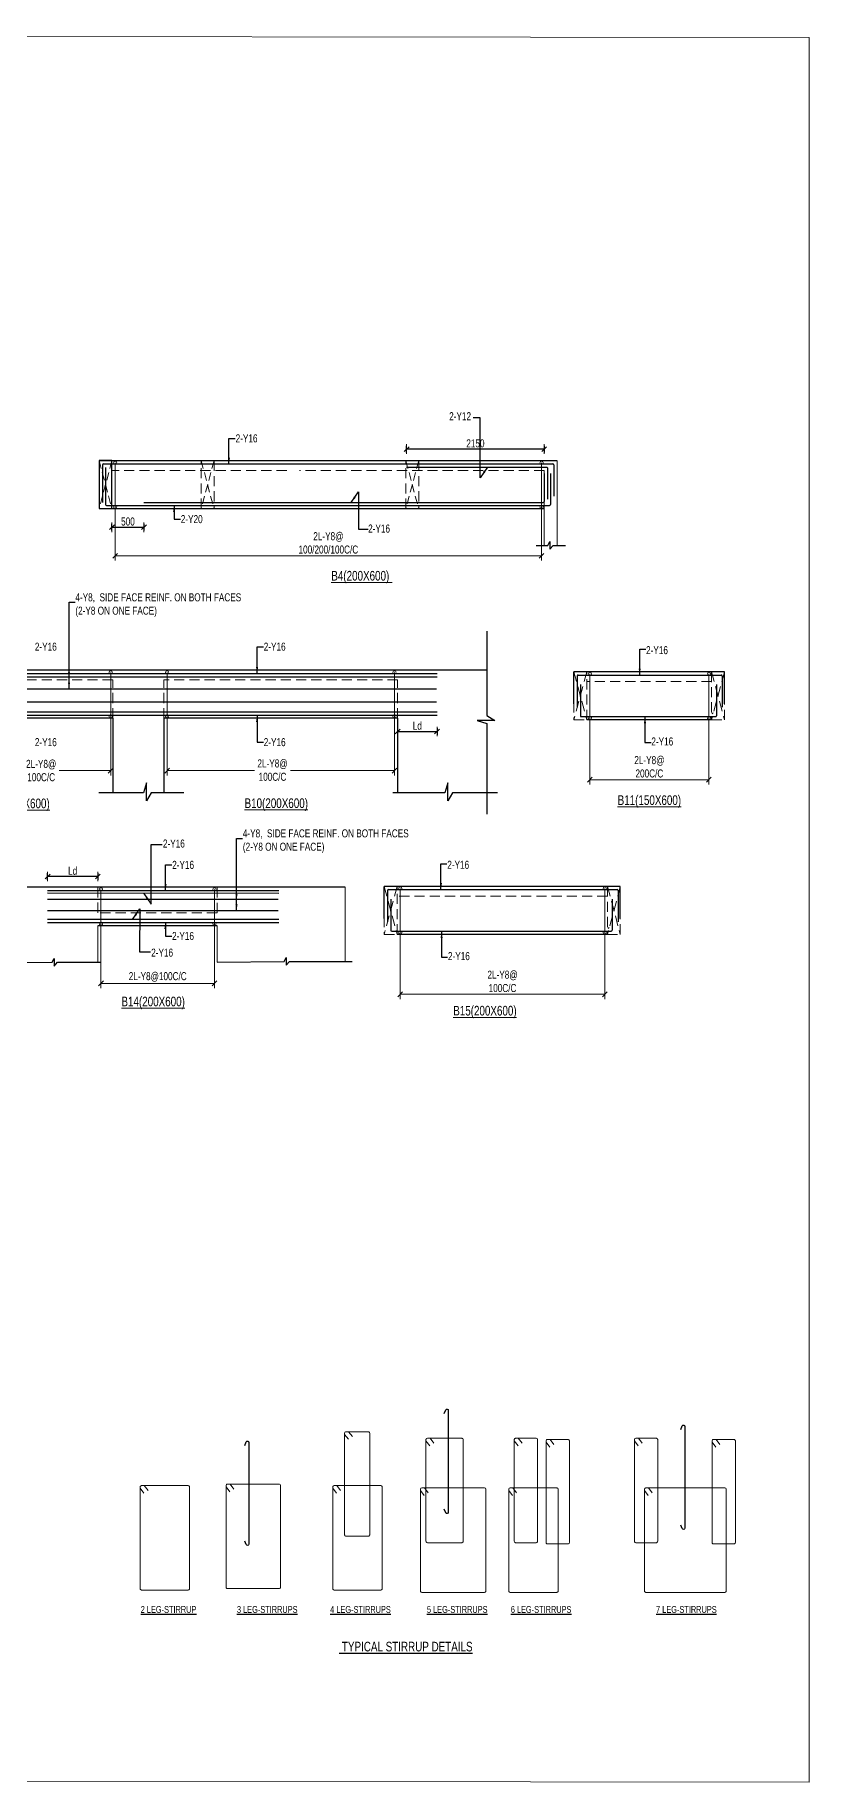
# Model space of a CAD drawing. Header units: millimetres. Extents: x 1370 to 36205, y 871 to 47791.
# Drawn here: x 24106 to 36205, y 871 to 28159 of the extents above; entities that cross this region are included whole.
import ezdxf

# ---------------------------------------------------------------- set-up
doc = ezdxf.new("R2010")
doc.units = ezdxf.units.MM
for name, pattern in [('CONTINOUS', [0]), ('CONTINU', [0]), ('HIDDEN', [9.525, 6.35, -3.175])]:
    doc.linetypes.add(name, pattern=pattern)
for name, color, linetype in [('-S-ARROW', 253, 'Continuous'), ('-S-BMNO', 1, 'Continuous'), ('-S-DIM', 3, 'Continuous'), ('-S-MISC', 8, 'Continuous'), ('-S-STIRRUPS', 1, 'Continuous'), ('-STR-BEAM', 4, 'CONTINU'), ('-STR-REINF', 3, 'Continuous'), ('-STR-TEXT', 6, 'Continuous'), ('Dimension', 6, 'Continuous')]:
    doc.layers.add(name, color=color, linetype=linetype)
for name, color, linetype, lineweight in [('-S-BAR', 1, 'Continuous', 18), ('-S-STIRUP', 11, 'Continuous', 9), ('-STR-COLUMN', 5, 'HIDDEN', 13), ('-STR-RF-DIM', 252, 'CONTINOUS', 20), ('Elevation-1', 41, 'Continuous', 20), ('S-BEAM-IDEN', 2, 'Continuous', 9), ('SEC TEXT', 9, 'Continuous', 18), ('SLAB LINE', 254, 'HIDDEN', 20)]:
    doc.layers.add(name, color=color, linetype=linetype, lineweight=lineweight)
doc.styles.add('BEAM-LS', font='romans.shx', dxfattribs={"width": 0.8})
doc.styles.add('EL', font='swisscl.ttf')
doc.styles.add('SOBHA', font='swisscl.ttf')
doc.styles.add('sobha.sed', font='swisscl.ttf')
doc.dimstyles.new('S-50', dxfattribs={"dimscale": 50, "dimtxt": 2.5, "dimasz": 1.25, "dimexe": 1, "dimexo": 1, "dimgap": 0.5, "dimtad": 1, "dimdec": 0, "dimrnd": 0.0005, "dimzin": 0, "dimdsep": 46, "dimtxsty": 'EL', "dimblk": 'ARCHTICK', "dimcen": 0.09, "dimdle": 1.5, "dimclrd": 251, "dimclre": 251, "dimclrt": 6, "dimadec": 0, "dimazin": 0, "dimtfac": 1, "dimtdec": 0, "dimtofl": 0, "dimtmove": 0, "dimatfit": 3, "dimfxl": 2, "dimtolj": 1, "dimtzin": 0, "dimlwd": -1, "dimlwe": -1, "dimarcsym": 0})
doc.dimstyles.new('S-DIM50', dxfattribs={"dimscale": 50, "dimtxt": 2.5, "dimasz": 1.2, "dimexe": 1.5, "dimexo": 1, "dimgap": 0.5, "dimtad": 1, "dimdec": 0, "dimdsep": 46, "dimtxsty": 'sobha.sed', "dimblk": 'OBLIQUE', "dimcen": 0, "dimdle": 0.75, "dimclrd": 8, "dimclre": 8, "dimclrt": 6, "dimazin": 2, "dimtfac": 1, "dimtdec": 0, "dimtix": 1, "dimtmove": 2, "dimatfit": 3, "dimfxl": 1, "dimtolj": 1, "dimlwd": -1, "dimlwe": 9, "dimarcsym": 0})
doc.dimstyles.new('STIRUP', dxfattribs={"dimscale": 50, "dimtxt": 2.5, "dimasz": 2.2, "dimexe": 0, "dimexo": 0, "dimgap": 0.5, "dimtad": 0, "dimdec": 0, "dimzin": 0, "dimdsep": 46, "dimtxsty": 'BEAM-LS', "dimblk": 'DOTSMALL', "dimcen": 0.09, "dimclrd": 256, "dimclre": 256, "dimclrt": 256, "dimadec": 5, "dimazin": 0, "dimtfac": 1, "dimtdec": 0, "dimtofl": 0, "dimtmove": 0, "dimatfit": 3, "dimldrblk": 'DOTSMALL', "dimfxl": 0, "dimfxlon": 1, "dimtolj": 1, "dimtzin": 0, "dimlwd": -1, "dimlwe": -1, "dimarcsym": 0})

# ---------------------------------------------------------------- blocks, each defined once
blk = doc.blocks.new('_DotSmall')
at = {"color": 0, "linetype": 'ByBlock', "const_width": 0.5}
blk.add_lwpolyline([(-0.0625, 0, 1), (0.0625, 0, 1)], format="xyb", close=True, dxfattribs=at)
blk = doc.blocks.new('*D154')
at = {"layer": '-S-STIRUP', "ltscale": 100, "transparency": 16777216}
blk.add_line((32024, 20788), (32024, 21475), dxfattribs=at)
at = {"layer": '-S-STIRUP', "linetype": 'CONTINU', "ltscale": 100, "transparency": 16777216, "xscale": 100, "yscale": 100, "zscale": 100}
for p, rotation in [((32024, 21475), 90), ((32024, 20788), 270)]:
    blk.add_blockref('_DotSmall', p, dxfattribs=dict(at, rotation=rotation))
blk = doc.blocks.new('*D155')
at = {"layer": '-S-STIRUP', "ltscale": 100, "transparency": 16777216}
blk.add_line((25360, 20788), (25360, 21475), dxfattribs=at)
at = {"layer": '-S-STIRUP', "linetype": 'CONTINU', "ltscale": 100, "transparency": 16777216, "xscale": 100, "yscale": 100, "zscale": 100}
for p, rotation in [((25360, 21475), 90), ((25360, 20788), 270)]:
    blk.add_blockref('_DotSmall', p, dxfattribs=dict(at, rotation=rotation))
blk = doc.blocks.new('_ArchTick')
at = {"color": 0, "linetype": 'ByBlock', "const_width": 0.15}
blk.add_lwpolyline([(-0.5, -0.5), (0.5, 0.5)], dxfattribs=at)
blk = doc.blocks.new('_Oblique')
at = {"color": 0, "linetype": 'ByBlock', "lineweight": -2}
for p, q in [((-0.5, -0.5), (0.5, 0.5)), ((0, 0.71), (0, -0.71))]:
    blk.add_line(p, q, dxfattribs=at)
blk = doc.blocks.new('*D156')
at = {"layer": '-STR-RF-DIM', "color": 8, "linetype": 'Continuous', "lineweight": 9, "transparency": 16777216}
for p, q in [((25360, 20869), (25360, 19949)), ((32024, 20824), (32024, 19949))]:
    blk.add_line(p, q, dxfattribs=at)
at = {"layer": '-STR-RF-DIM', "color": 8, "linetype": 'Continuous', "transparency": 16777216}
blk.add_line((25359, 20024), (32024, 20024), dxfattribs=at)
at = {"layer": '-STR-RF-DIM', "color": 8, "transparency": 16777216, "xscale": 75, "yscale": 75, "zscale": 75, "rotation": 180}
blk.add_blockref('_Oblique', (25360, 20024), dxfattribs=at)
at = {"layer": '-STR-RF-DIM', "color": 8, "transparency": 16777216, "xscale": 75, "yscale": 75, "zscale": 75}
blk.add_blockref('_Oblique', (32024, 20024), dxfattribs=at)
at = {"layer": '-STR-RF-DIM', "color": 6, "transparency": 16777216, "insert": (28692, 20225), "char_height": 125, "attachment_point": 5, "style": 'sobha.sed'}
blk.add_mtext('\\A1;2L-Y8@\\P100/200/100C/C', dxfattribs=at)
blk = doc.blocks.new('*D157')
at = {"layer": '-S-DIM', "color": 8, "linetype": 'Continuous', "transparency": 16777216}
blk.add_line((25309, 20470), (25810, 20470), dxfattribs=at)
at = {"layer": '-S-DIM', "color": 8, "linetype": 'Continuous', "lineweight": 9, "transparency": 16777216}
for p, q in [((25310, 20545), (25310, 20395)), ((25810, 20545), (25810, 20395))]:
    blk.add_line(p, q, dxfattribs=at)
at = {"layer": '-S-DIM', "color": 8, "transparency": 16777216, "xscale": 75, "yscale": 75, "zscale": 75, "rotation": 180}
blk.add_blockref('_Oblique', (25310, 20470), dxfattribs=at)
at = {"layer": '-S-DIM', "color": 8, "transparency": 16777216, "xscale": 75, "yscale": 75, "zscale": 75}
blk.add_blockref('_Oblique', (25810, 20470), dxfattribs=at)
at = {"layer": '-S-DIM', "color": 6, "transparency": 16777216, "insert": (25560, 20559), "char_height": 125, "attachment_point": 5, "style": 'sobha.sed'}
blk.add_mtext('\\A1;500', dxfattribs=at)
blk = doc.blocks.new('*D158')
at = {"layer": '-S-DIM', "color": 8, "linetype": 'Continuous', "lineweight": 9, "transparency": 16777216}
for p, q in [((29915, 21615), (29915, 21765)), ((32065, 21615), (32065, 21765))]:
    blk.add_line(p, q, dxfattribs=at)
at = {"layer": '-S-DIM', "color": 8, "linetype": 'Continuous', "transparency": 16777216}
blk.add_line((32066, 21690), (29915, 21690), dxfattribs=at)
at = {"layer": '-S-DIM', "color": 8, "transparency": 16777216, "xscale": 75, "yscale": 75, "zscale": 75, "rotation": 180}
blk.add_blockref('_Oblique', (29915, 21690), dxfattribs=at)
at = {"layer": '-S-DIM', "color": 8, "transparency": 16777216, "xscale": 75, "yscale": 75, "zscale": 75}
blk.add_blockref('_Oblique', (32065, 21690), dxfattribs=at)
at = {"layer": '-S-DIM', "color": 6, "transparency": 16777216, "insert": (30990, 21779), "char_height": 125, "attachment_point": 5, "style": 'sobha.sed'}
blk.add_mtext('\\A1;2150', dxfattribs=at)
blk = doc.blocks.new('*D168')
at = {"layer": '-S-STIRUP', "ltscale": 100, "transparency": 16777216}
blk.add_line((26172, 17516), (26172, 18203), dxfattribs=at)
at = {"layer": '-S-STIRUP', "linetype": 'CONTINU', "ltscale": 100, "transparency": 16777216, "xscale": 100, "yscale": 100, "zscale": 100}
for p, rotation in [((26172, 18203), 90), ((26172, 17516), 270)]:
    blk.add_blockref('_DotSmall', p, dxfattribs=dict(at, rotation=rotation))
blk = doc.blocks.new('*D169')
at = {"layer": '-S-STIRUP', "ltscale": 100, "transparency": 16777216}
blk.add_line((29725, 17516), (29725, 18203), dxfattribs=at)
at = {"layer": '-S-STIRUP', "linetype": 'CONTINU', "ltscale": 100, "transparency": 16777216, "xscale": 100, "yscale": 100, "zscale": 100}
for p, rotation in [((29725, 18203), 90), ((29725, 17516), 270)]:
    blk.add_blockref('_DotSmall', p, dxfattribs=dict(at, rotation=rotation))
blk = doc.blocks.new('*D170')
at = {"layer": '-S-STIRUP', "ltscale": 100, "transparency": 16777216}
blk.add_line((25290, 17516), (25290, 18203), dxfattribs=at)
at = {"layer": '-S-STIRUP', "linetype": 'CONTINU', "ltscale": 100, "transparency": 16777216, "xscale": 100, "yscale": 100, "zscale": 100}
for p, rotation in [((25290, 18203), 90), ((25290, 17516), 270)]:
    blk.add_blockref('_DotSmall', p, dxfattribs=dict(at, rotation=rotation))
blk = doc.blocks.new('*D173')
at = {"layer": '-STR-RF-DIM', "color": 8, "linetype": 'Continuous', "lineweight": 9, "transparency": 16777216}
for p, q in [((25290, 17860), (25290, 16593)), ((22558, 17588), (22558, 16593))]:
    blk.add_line(p, q, dxfattribs=at)
at = {"layer": '-STR-RF-DIM', "color": 8, "linetype": 'Continuous', "transparency": 16777216}
for p, q in [((22558, 16668), (23923, 16668)), ((25291, 16668), (24486, 16668))]:
    blk.add_line(p, q, dxfattribs=at)
at = {"layer": '-STR-RF-DIM', "color": 8, "transparency": 16777216, "xscale": 75, "yscale": 75, "zscale": 75, "rotation": 180}
blk.add_blockref('_Oblique', (22558, 16668), dxfattribs=at)
at = {"layer": '-STR-RF-DIM', "color": 8, "transparency": 16777216, "xscale": 75, "yscale": 75, "zscale": 75}
blk.add_blockref('_Oblique', (25290, 16668), dxfattribs=at)
at = {"layer": '-STR-RF-DIM', "color": 6, "transparency": 16777216, "insert": (24204, 16669), "char_height": 125, "attachment_point": 5, "style": 'sobha.sed'}
blk.add_mtext('\\A1;2L-Y8@\\P100C/C', dxfattribs=at)
blk = doc.blocks.new('*D174')
at = {"layer": '-STR-RF-DIM', "color": 8, "linetype": 'Continuous', "lineweight": 9, "transparency": 16777216}
for p, q in [((29725, 17783), (29725, 16593)), ((26172, 17588), (26172, 16593))]:
    blk.add_line(p, q, dxfattribs=at)
at = {"layer": '-STR-RF-DIM', "color": 8, "linetype": 'Continuous', "transparency": 16777216}
for p, q in [((26172, 16668), (27538, 16668)), ((29726, 16668), (28101, 16668))]:
    blk.add_line(p, q, dxfattribs=at)
at = {"layer": '-STR-RF-DIM', "color": 8, "transparency": 16777216, "xscale": 75, "yscale": 75, "zscale": 75, "rotation": 180}
blk.add_blockref('_Oblique', (26172, 16668), dxfattribs=at)
at = {"layer": '-STR-RF-DIM', "color": 8, "transparency": 16777216, "xscale": 75, "yscale": 75, "zscale": 75}
blk.add_blockref('_Oblique', (29725, 16668), dxfattribs=at)
at = {"layer": '-STR-RF-DIM', "color": 6, "transparency": 16777216, "insert": (27819, 16676), "char_height": 125, "attachment_point": 5, "style": 'sobha.sed'}
blk.add_mtext('\\A1;2L-Y8@\\P100C/C', dxfattribs=at)
blk = doc.blocks.new('*D176')
at = {"layer": '-S-DIM', "color": 8, "linetype": 'Continuous', "transparency": 16777216}
blk.add_line((29774, 17280), (30391, 17280), dxfattribs=at)
at = {"layer": '-S-DIM', "color": 8, "linetype": 'Continuous', "lineweight": 9, "transparency": 16777216}
for p, q in [((29775, 17355), (29775, 17205)), ((30390, 17355), (30390, 17205))]:
    blk.add_line(p, q, dxfattribs=at)
at = {"layer": '-S-DIM', "color": 8, "transparency": 16777216, "xscale": 75, "yscale": 75, "zscale": 75, "rotation": 180}
blk.add_blockref('_Oblique', (29775, 17280), dxfattribs=at)
at = {"layer": '-S-DIM', "color": 8, "transparency": 16777216, "xscale": 75, "yscale": 75, "zscale": 75}
blk.add_blockref('_Oblique', (30390, 17280), dxfattribs=at)
at = {"layer": '-S-DIM', "color": 6, "transparency": 16777216, "insert": (30082, 17369), "char_height": 125, "attachment_point": 5, "style": 'sobha.sed'}
blk.add_mtext('\\A1;Ld', dxfattribs=at)
blk = doc.blocks.new('*D177')
at = {"layer": '-S-STIRUP', "ltscale": 100, "transparency": 16777216}
blk.add_line((34639, 17492), (34639, 18178), dxfattribs=at)
at = {"layer": '-S-STIRUP', "linetype": 'CONTINU', "ltscale": 100, "transparency": 16777216, "xscale": 100, "yscale": 100, "zscale": 100}
for p, rotation in [((34639, 18178), 90), ((34639, 17492), 270)]:
    blk.add_blockref('_DotSmall', p, dxfattribs=dict(at, rotation=rotation))
blk = doc.blocks.new('*D178')
at = {"layer": '-S-STIRUP', "ltscale": 100, "transparency": 16777216}
blk.add_line((32779, 17492), (32779, 18178), dxfattribs=at)
at = {"layer": '-S-STIRUP', "linetype": 'CONTINU', "ltscale": 100, "transparency": 16777216, "xscale": 100, "yscale": 100, "zscale": 100}
for p, rotation in [((32779, 18178), 90), ((32779, 17492), 270)]:
    blk.add_blockref('_DotSmall', p, dxfattribs=dict(at, rotation=rotation))
blk = doc.blocks.new('*D179')
at = {"layer": '-STR-RF-DIM', "color": 8, "linetype": 'Continuous', "lineweight": 9, "transparency": 16777216}
for p, q in [((32779, 17573), (32779, 16452)), ((34639, 17528), (34639, 16452))]:
    blk.add_line(p, q, dxfattribs=at)
at = {"layer": '-STR-RF-DIM', "color": 8, "linetype": 'Continuous', "transparency": 16777216}
blk.add_line((32778, 16527), (34640, 16527), dxfattribs=at)
at = {"layer": '-STR-RF-DIM', "color": 8, "transparency": 16777216, "xscale": 75, "yscale": 75, "zscale": 75, "rotation": 180}
blk.add_blockref('_Oblique', (32779, 16527), dxfattribs=at)
at = {"layer": '-STR-RF-DIM', "color": 8, "transparency": 16777216, "xscale": 75, "yscale": 75, "zscale": 75}
blk.add_blockref('_Oblique', (34639, 16527), dxfattribs=at)
at = {"layer": '-STR-RF-DIM', "color": 6, "transparency": 16777216, "insert": (33709, 16728), "char_height": 125, "attachment_point": 5, "style": 'sobha.sed'}
blk.add_mtext('\\A1;2L-Y8@\\P200C/C', dxfattribs=at)
blk = doc.blocks.new('*D201')
at = {"layer": '-S-STIRUP', "ltscale": 100, "transparency": 16777216}
blk.add_line((26912, 14277), (26912, 14814), dxfattribs=at)
at = {"layer": '-S-STIRUP', "linetype": 'CONTINU', "ltscale": 100, "transparency": 16777216, "xscale": 100, "yscale": 100, "zscale": 100}
for p, rotation in [((26912, 14814), 90), ((26912, 14277), 270)]:
    blk.add_blockref('_DotSmall', p, dxfattribs=dict(at, rotation=rotation))
blk = doc.blocks.new('*D202')
at = {"layer": '-STR-RF-DIM', "color": 8, "linetype": 'Continuous', "lineweight": 9, "transparency": 16777216}
for p, q in [((25138, 14358), (25138, 13271)), ((26912, 14313), (26912, 13271))]:
    blk.add_line(p, q, dxfattribs=at)
at = {"layer": '-STR-RF-DIM', "color": 8, "linetype": 'Continuous', "transparency": 16777216}
blk.add_line((25138, 13346), (26912, 13346), dxfattribs=at)
at = {"layer": '-STR-RF-DIM', "color": 8, "transparency": 16777216, "xscale": 75, "yscale": 75, "zscale": 75, "rotation": 180}
blk.add_blockref('_Oblique', (25138, 13346), dxfattribs=at)
at = {"layer": '-STR-RF-DIM', "color": 8, "transparency": 16777216, "xscale": 75, "yscale": 75, "zscale": 75}
blk.add_blockref('_Oblique', (26912, 13346), dxfattribs=at)
at = {"layer": '-STR-RF-DIM', "color": 6, "transparency": 16777216, "insert": (26025, 13446), "char_height": 125, "attachment_point": 5, "style": 'sobha.sed'}
blk.add_mtext('\\A1;2L-Y8@100C/C', dxfattribs=at)
blk = doc.blocks.new('*D203')
at = {"layer": '-S-DIM', "color": 8, "linetype": 'Continuous', "transparency": 16777216}
blk.add_line((25089, 15015), (24303, 15015), dxfattribs=at)
at = {"layer": '-S-DIM', "color": 8, "linetype": 'Continuous', "lineweight": 9, "transparency": 16777216}
for p, q in [((24304, 14940), (24304, 15090)), ((25088, 14940), (25088, 15090))]:
    blk.add_line(p, q, dxfattribs=at)
at = {"layer": '-S-DIM', "color": 8, "transparency": 16777216, "xscale": 75, "yscale": 75, "zscale": 75, "rotation": 180}
blk.add_blockref('_Oblique', (24304, 15015), dxfattribs=at)
at = {"layer": '-S-DIM', "color": 8, "transparency": 16777216, "xscale": 75, "yscale": 75, "zscale": 75}
blk.add_blockref('_Oblique', (25088, 15015), dxfattribs=at)
at = {"layer": '-S-DIM', "color": 6, "transparency": 16777216, "insert": (24696, 15103), "char_height": 125, "width": 381.83, "attachment_point": 5, "style": 'sobha.sed'}
blk.add_mtext('\\A1;Ld', dxfattribs=at)
blk = doc.blocks.new('*D215')
at = {"layer": '-S-STIRUP', "ltscale": 100, "transparency": 16777216}
blk.add_line((33012, 14140), (33012, 14826), dxfattribs=at)
at = {"layer": '-S-STIRUP', "linetype": 'CONTINU', "ltscale": 100, "transparency": 16777216, "xscale": 100, "yscale": 100, "zscale": 100}
for p, rotation in [((33012, 14826), 90), ((33012, 14140), 270)]:
    blk.add_blockref('_DotSmall', p, dxfattribs=dict(at, rotation=rotation))
blk = doc.blocks.new('*D216')
at = {"layer": '-S-STIRUP', "ltscale": 100, "transparency": 16777216}
blk.add_line((29815, 14140), (29815, 14826), dxfattribs=at)
at = {"layer": '-S-STIRUP', "linetype": 'CONTINU', "ltscale": 100, "transparency": 16777216, "xscale": 100, "yscale": 100, "zscale": 100}
for p, rotation in [((29815, 14826), 90), ((29815, 14140), 270)]:
    blk.add_blockref('_DotSmall', p, dxfattribs=dict(at, rotation=rotation))
blk = doc.blocks.new('*D217')
at = {"layer": '-STR-RF-DIM', "color": 8, "linetype": 'Continuous', "lineweight": 9, "transparency": 16777216}
for p, q in [((29815, 14221), (29815, 13100)), ((33012, 14175), (33012, 13100))]:
    blk.add_line(p, q, dxfattribs=at)
at = {"layer": '-STR-RF-DIM', "color": 8, "linetype": 'Continuous', "transparency": 16777216}
blk.add_line((29815, 13175), (33013, 13175), dxfattribs=at)
at = {"layer": '-STR-RF-DIM', "color": 8, "transparency": 16777216, "xscale": 75, "yscale": 75, "zscale": 75, "rotation": 180}
blk.add_blockref('_Oblique', (29815, 13175), dxfattribs=at)
at = {"layer": '-STR-RF-DIM', "color": 8, "transparency": 16777216, "xscale": 75, "yscale": 75, "zscale": 75}
blk.add_blockref('_Oblique', (33012, 13175), dxfattribs=at)
at = {"layer": '-STR-RF-DIM', "color": 6, "transparency": 16777216, "insert": (31414, 13376), "char_height": 125, "attachment_point": 5, "style": 'sobha.sed'}
blk.add_mtext('\\A1;2L-Y8@\\P100C/C', dxfattribs=at)
blk = doc.blocks.new('TTRRER')
at = {"layer": '-S-BAR', "color": 3}
for p, q in [((25412620, 12296636, 0), (25412703, 12296530)), ((25412708, 12296695, 0), (25412791, 12296589)), ((25414398, 12296492, 0), (25414481, 12296387)), ((25414486, 12296552, 0), (25414569, 12296446)), ((25416326, 12296492, 0), (25416409, 12296387, 0)), ((25416414, 12296552, 0), (25416497, 12296446, 0)), ((25417021, 12296464, 0), (25417104, 12296359, 0)), ((25417109, 12296524, 0), (25417192, 12296418, 0)), ((25418950, 12296492, 0), (25419033, 12296387, 0)), ((25419039, 12296552, 0), (25419121, 12296446, 0)), ((25420646, 12296464, 0), (25420729, 12296359, 0)), ((25420735, 12296524, 0), (25420818, 12296418, 0)), ((25408155, 12295459, 0), (25408238, 12295353)), ((25408243, 12295518, 0), (25408326, 12295412)), ((25410032, 12295490, 0), (25410115, 12295384)), ((25410120, 12295549, 0), (25410203, 12295443)), ((25412363, 12295459, 0), (25412446, 12295353)), ((25412451, 12295518, 0), (25412534, 12295412)), ((25414276, 12295408, 0), (25414359, 12295303)), ((25414365, 12295468, 0), (25414448, 12295362)), ((25416205, 12295408, 0), (25416288, 12295303, 0)), ((25416293, 12295468, 0), (25416376, 12295362, 0)), ((25419171, 12295408, 0), (25419254, 12295303, 0)), ((25419259, 12295468, 0), (25419342, 12295362, 0))]:
    blk.add_line(p, q, dxfattribs=at)
at = {"layer": '-S-BAR', "color": 3, "elevation": 0}
for points in [[(25413169, 12295391), (25413169, 12296665, 0.414214), (25413139, 12296695), (25412650, 12296695, 0.414214), (25412620, 12296665), (25412620, 12294445, 0.414214), (25412650, 12294415), (25413139, 12294415, 0.414214), (25413169, 12294445), (25413169, 12295391)], [(25415209, 12295248), (25415209, 12296522, 0.414214), (25415179, 12296552), (25414428, 12296552, 0.414214), (25414398, 12296522), (25414398, 12294302, 0.414214), (25414428, 12294272), (25415179, 12294272, 0.414214), (25415209, 12294302), (25415209, 12295248)], [(25416836, 12295248), (25416836, 12296522, 0.414214), (25416806, 12296552), (25416356, 12296552, 0.414214), (25416326, 12296522), (25416326, 12294302, 0.414214), (25416356, 12294272), (25416806, 12294272, 0.414214), (25416836, 12294302), (25416836, 12295248)], [(25417531, 12295220), (25417531, 12296494, 0.414214), (25417501, 12296524), (25417051, 12296524, 0.414214), (25417021, 12296494), (25417021, 12294274, 0.414214), (25417051, 12294244), (25417501, 12294244, 0.414214), (25417531, 12294274), (25417531, 12295220)], [(25419460, 12295248), (25419460, 12296522, 0.414214), (25419430, 12296552), (25418980, 12296552, 0.414214), (25418950, 12296522), (25418950, 12294302, 0.414214), (25418980, 12294272), (25419430, 12294272, 0.414214), (25419460, 12294302), (25419460, 12295248)], [(25421156, 12295220), (25421156, 12296494, 0.414214), (25421126, 12296524), (25420676, 12296524, 0.414214), (25420646, 12296494), (25420646, 12294274, 0.414214), (25420676, 12294244), (25421126, 12294244, 0.414214), (25421156, 12294274), (25421156, 12295220)], [(25409235, 12294214), (25409235, 12295488, 0.414214), (25409205, 12295518), (25408185, 12295518, 0.414214), (25408155, 12295488), (25408155, 12293268, 0.414214), (25408185, 12293238), (25409205, 12293238, 0.414214), (25409235, 12293268), (25409235, 12294214)], [(25411219, 12294245), (25411219, 12295519, 0.414214), (25411189, 12295549), (25410062, 12295549, 0.414214), (25410032, 12295519), (25410032, 12293299, 0.414214), (25410062, 12293269), (25411189, 12293269, 0.414214), (25411219, 12293299), (25411219, 12294245)], [(25413443, 12294214), (25413443, 12295488, 0.414214), (25413413, 12295518), (25412393, 12295518, 0.414214), (25412363, 12295488), (25412363, 12293268, 0.414214), (25412393, 12293238), (25413413, 12293238, 0.414214), (25413443, 12293268), (25413443, 12294214)], [(25415707, 12294164), (25415707, 12295438, 0.414214), (25415677, 12295468), (25414306, 12295468, 0.414214), (25414276, 12295438), (25414276, 12293218, 0.414214), (25414306, 12293188), (25415677, 12293188, 0.414214), (25415707, 12293218), (25415707, 12294164)], [(25417285, 12294164), (25417285, 12295438, 0.414214), (25417255, 12295468), (25416235, 12295468, 0.414214), (25416205, 12295438), (25416205, 12293218, 0.414214), (25416235, 12293188), (25417255, 12293188, 0.414214), (25417285, 12293218), (25417285, 12294164)], [(25420957, 12294164), (25420957, 12295438, 0.414214), (25420927, 12295468), (25419201, 12295468, 0.414214), (25419171, 12295438), (25419171, 12293218, 0.414214), (25419201, 12293188), (25420927, 12293188, 0.414214), (25420957, 12293218), (25420957, 12294164)]]:
    blk.add_lwpolyline(points, format="xyb", dxfattribs=at)
at = {"layer": '-S-STIRRUPS', "color": 3, "elevation": 0}
for points in [[(25414794, 12297092), (25414829, 12297170, -0.809888), (25414886, 12297158), (25414886, 12294938, -0.809888), (25414828, 12294926), (25414794, 12295003)], [(25419962, 12296746), (25419997, 12296824, -0.809888), (25420054, 12296811), (25420054, 12294591, -0.809888), (25419996, 12294579), (25419962, 12294657)], [(25410438, 12296395), (25410473, 12296473, -0.809888), (25410530, 12296461), (25410530, 12294241, -0.809888), (25410472, 12294229), (25410438, 12294306)]]:
    blk.add_lwpolyline(points, format="xyb", dxfattribs=at)
at = {"layer": '-S-BMNO', "char_height": 150, "width": 3419.33, "attachment_point": 1, "style": 'sobha.sed'}
for s, insert in [('{\\L2 LEG-STIRRUP}', (25408167, 12292889)), ('{\\L3 LEG-STIRRUPS}', (25410269, 12292889)), ('{\\L4 LEG-STIRRUPS}', (25412306, 12292889)), ('{\\L5 LEG-STIRRUPS}', (25414419, 12292889)), ('{\\L6 LEG-STIRRUPS}', (25416251, 12292889)), ('{\\L7 LEG-STIRRUPS}', (25419424, 12292889))]:
    blk.add_mtext(s, dxfattribs=dict(at, insert=insert))

msp = doc.modelspace()

# ---------------------------------------------------------------- linework, layer by layer
at = {"layer": '-S-MISC', "linetype": 'ByBlock', "ltscale": 1000, "elevation": 0}
for points in [[(31939.8, 20187.1), (32123.5, 20187.2), (32154.4, 20246.8), (32154.4, 20126.7), (32206.2, 20187.2), (32399, 20187.2)], [(31166.8, 18847.6), (31166.8, 17527.7), (31294.1, 17451.7), (31015.1, 17451.7), (31166.8, 17405.1), (31166.8, 15989.4)], [(26433.8, 16323.6), (25924.6, 16323.6), (25848.5, 16196.3), (25848.5, 16475.3), (25802, 16323.6), (25105.5, 16323.6)], [(31337.1, 16323.6), (30633.6, 16323.6), (30557.5, 16196.3), (30557.5, 16475.3), (30511, 16323.6), (29699.5, 16323.6)], [(23383.3, 13673.9), (24377.2, 13675.8), (24408.1, 13735.5), (24408.1, 13615.3), (24457.9, 13675.8), (25138.3, 13675.8)], [(26953.4, 13675.8), (28001.5, 13688.9), (28032.4, 13748.6), (28032.4, 13628.4), (28082.2, 13688.9), (29062.3, 13688.9)]]:
    msp.add_lwpolyline(points, dxfattribs=at)
at = {"layer": '-S-STIRUP', "ltscale": 100}
msp.add_line((25138.3, 14277, 178586.6), (25138.3, 14813.7, 178586.6), dxfattribs=at)
at = {"layer": '-STR-BEAM'}
for p, q in [((32265.5, 21508.1, 0), (25109.7, 21508.1, 0)), ((32065.5, 20758.1, 0), (25309.7, 20758.1, 0)), ((31166.8, 18235.9, 0), (17929, 18235.9, 0)), ((34881.8, 18211.5), (32529.2, 18211.5)), ((32529.2, 17711.5), (32529.2, 18211.5)), ((34881.8, 17711.5), (34881.8, 18211.5)), ((25322.6, 17485.9, 0), (22508.6, 17485.9, 0)), ((25322.6, 17485.9, 0), (25322.6, 16323.6, 0)), ((26122.6, 17485.9, 0), (26122.6, 16323.6, 0)), ((29774.6, 17485.9, 0), (26122.6, 17485.9, 0)), ((29774.6, 17485.9, 0), (29774.6, 16323.6, 0)), ((34681.3, 17461.5, 0), (32729.2, 17461.5, 0)), ((28953.4, 14846.7, 0), (23488.4, 14846.7, 0)), ((33254.3, 14859.3), (29565.5, 14859.3)), ((29565.5, 14359.3), (29565.5, 14859.3)), ((33254.3, 14359.3), (33254.3, 14859.3)), ((26953.4, 14246.7, 0), (25088.4, 14246.7, 0)), ((33053.8, 14109.3, 0), (29765.5, 14109.3, 0))]:
    msp.add_line(p, q, dxfattribs=at)
at = {"layer": '-STR-BEAM', "elevation": 0}
msp.add_lwpolyline([(25309.1, 21510.9), (25108.9, 21510.7), (25109.5, 20760.6), (25309.7, 20760.8), (25309.1, 21510.9)], dxfattribs=at)
at = {"layer": '-STR-COLUMN', "linetype": 'Continuous', "ltscale": 10}
for p, q in [((32265.5, 20187.2, 0), (32265.5, 21508.1, 0)), ((32065.5, 20758.1, 0), (32065.5, 20187.2, 0)), ((28953.4, 13675.8, 0), (28953.4, 14846.7, 0)), ((25088.4, 14246.7, 0), (25088.4, 13675.8, 0)), ((26953.4, 14246.7, 0), (26953.4, 13675.8, 0))]:
    msp.add_line(p, q, dxfattribs=at)
at = {"layer": '-STR-REINF', "ltscale": 10}
for p, q in [((25160.4, 21443.1, 0), (25160.4, 20855.4, 0)), ((25175.4, 21458.1, 0), (32200.5, 21458.1, 0)), ((25210.4, 21402.6, 0), (25210.4, 20823.1, 0)), ((32064.9, 21308.7, 0), (32064.9, 20873, 0)), ((32164.9, 21308.7, 0), (32164.9, 20823.1, 0)), ((32215.4, 21443.1, 0), (32215.4, 20957.4, 0)), ((25225.4, 20808.1, 0), (32149.9, 20808.1, 0)), ((25809.7, 20858, 0), (27540.2, 20858, 0)), ((27540.2, 20858, 0), (32049.9, 20858, 0)), ((18968.9, 18185.9, 0), (30390.2, 18185.9, 0)), ((18968.9, 18135.9, 0), (30390.2, 18135.9, 0)), ((32579.9, 18146.5, 0), (32579.9, 17660.8, 0)), ((32594.9, 18161.5, 0), (34831.8, 18161.5, 0)), ((32629.9, 18012.1, 0), (32629.9, 17526.5, 0)), ((34756.2, 18012.1, 0), (34756.2, 17526.5, 0)), ((34846.7, 18146.5, 0), (34846.7, 17660.8, 0)), ((19018.9, 17585.9, 0), (30390.2, 17585.9, 0)), ((19018.9, 17535.9, 0), (30390.2, 17535.9, 0)), ((32644.9, 17511.5, 0), (34741.2, 17511.5, 0)), ((24304, 14796.7, 0), (27915.8, 14796.7, 0)), ((27915.8, 14749.7, 0), (24304, 14754.7, 0)), ((29616.2, 14794.3, 0), (29616.2, 14308.7, 0)), ((29631.2, 14809.3, 0), (33204.3, 14809.3, 0)), ((33219.2, 14794.3, 0), (33219.2, 14308.7, 0)), ((29666.2, 14660, 0), (29666.2, 14174.3, 0)), ((33128.7, 14660, 0), (33128.7, 14174.3, 0)), ((24304, 14346.7, 0), (27915.8, 14346.7, 0)), ((24304, 14296.7, 0), (27915.8, 14296.7, 0)), ((29681.2, 14159.3, 0), (33113.7, 14159.3, 0))]:
    msp.add_line(p, q, dxfattribs=at)
at = {"layer": '-STR-REINF', "color": 30, "ltscale": 10}
for p, q in [((18894.3, 17943.6, 0), (30383.2, 17943.6, 0)), ((18953.5, 17745.6, 0), (30383.2, 17745.6, 0)), ((24304.8, 14662.7, 0), (27909.9, 14662.7, 0)), ((24304.8, 14482.8, 0), (27909.9, 14482.8, 0))]:
    msp.add_line(p, q, dxfattribs=at)
at = {"layer": '-STR-REINF', "ltscale": 10, "elevation": 0}
msp.add_lwpolyline([(29915.3, 21408.1), (32100.8, 21408.1, -0.4142136), (32115.8, 21393.1), (32115.8, 20907.4)], format="xyb", dxfattribs=at)
at = {"layer": '-STR-REINF', "ltscale": 10}
for centre, start, end in [((25175.4, 21443.1, 0), 90, 180), ((32200.4, 21443.1, 0), 0, 90), ((25225.4, 20823.1, 0), 180, 270), ((32049.9, 20873, 0), 270, 0), ((32149.9, 20823.1, 0), 270, 0), ((32594.9, 18146.5, 0), 90, 180), ((34831.7, 18146.5, 0), 0, 90), ((32644.9, 17526.5, 0), 180, 270), ((34691.2, 17576.4, 0), 270, 0), ((34741.2, 17526.5, 0), 270, 0), ((29631.2, 14794.3, 0), 90, 180), ((33204.2, 14794.3, 0), 0, 90), ((33063.7, 14224.2, 0), 270, 0), ((29681.2, 14174.3, 0), 180, 270), ((33113.7, 14174.3, 0), 270, 0)]:
    msp.add_arc(centre, 15, start, end, dxfattribs=at)
at = {"layer": 'Elevation-1', "color": 6, "ltscale": 20}
msp.add_lwpolyline([(1370, 28159.4), (36204.6, 28121.3), (36204.6, 870.8), (1370, 908.8)], close=True, dxfattribs=at)
at = {"layer": 'S-BEAM-IDEN', "color": 9, "linetype": 'HIDDEN', "ltscale": 20}
for p, q in [((25108.9, 21510.7, 0), (25309.7, 20760.8, 0)), ((25309.1, 21510.9, 0), (25109.5, 20760.7, 0)), ((26904.9, 21508.1, 0), (26704.8, 20758.1, 0)), ((26704.8, 21508.1, 0), (26904.9, 20758.1, 0)), ((30103.5, 21508.1, 0), (29903.4, 20758.1, 0)), ((29903.4, 21508.1, 0), (30103.5, 20758.1, 0))]:
    msp.add_line(p, q, dxfattribs=at)
at = {"layer": 'SLAB LINE', "linetype": 'HIDDEN', "ltscale": 25}
for p, q in [((28040.2, 21358.1, 0), (25309.7, 21358.1, 0)), ((32065.5, 21358.1, 0), (28240.3, 21358.1, 0)), ((32065.5, 21358.1, 0), (32065.5, 20758.1, 0)), ((25322.6, 18085.9, 0), (22508.6, 18085.9, 0)), ((25322.6, 17485.9, 0), (25322.6, 18085.9, 0)), ((29774.6, 18085.9, 0), (26122.6, 18085.9, 0)), ((26122.6, 17485.9, 0), (26122.6, 18085.9, 0)), ((29774.6, 17485.9, 0), (29774.6, 18085.9, 0)), ((32529.2, 18211.5), (32729.2, 17461.5)), ((32729.2, 18211.5), (32529.2, 17461.5)), ((34681.3, 18061.5, 0), (32729.2, 18061.5)), ((34681.8, 18211.5, 0), (34881.8, 17461.5, 0)), ((34881.8, 18211.5, 0), (34681.8, 17461.5, 0)), ((25088.4, 14846.7, 0), (25088.4, 14446.7, 0)), ((26953.4, 14844, 0), (26953.4, 14446.7, 0)), ((29565.5, 14859.3), (29765.5, 14109.3)), ((29765.5, 14859.3), (29565.5, 14109.3)), ((33054.3, 14859.3, 0), (33254.3, 14109.3, 0)), ((33254.3, 14859.3, 0), (33054.3, 14109.3, 0)), ((33053.8, 14709.3, 0), (29765.5, 14709.3)), ((26953.4, 14446.7, 0), (25088.4, 14446.7, 0))]:
    msp.add_line(p, q, dxfattribs=at)
at = {"layer": 'SLAB LINE', "linetype": 'HIDDEN', "ltscale": 25, "elevation": 0}
for points in [[(26704.8, 21508.1), (26904.9, 21508.1), (26904.9, 20758.1), (26704.8, 20758.1), (26704.8, 21508.1)], [(29903.4, 21508.1), (30103.5, 21508.1), (30103.5, 20758.1), (29903.4, 20758.1), (29903.4, 21508.1)]]:
    msp.add_lwpolyline(points, dxfattribs=at)
at = {"layer": 'SLAB LINE', "linetype": 'HIDDEN', "ltscale": 25}
for points in [[(32529.2, 17461.5), (32729.2, 17461.5), (32729.2, 18211.5), (32529.2, 18211.5)], [(34681.8, 17461.5), (34881.8, 17461.5), (34881.8, 18211.5), (34681.8, 18211.5)], [(29565.5, 14109.3), (29765.5, 14109.3), (29765.5, 14859.3), (29565.5, 14859.3)], [(33054.3, 14109.3), (33254.3, 14109.3), (33254.3, 14859.3), (33054.3, 14859.3)]]:
    msp.add_lwpolyline(points, close=True, dxfattribs=at)

# ---------------------------------------------------------------- block references
at = {"layer": '-S-STIRUP', "linetype": 'CONTINU', "ltscale": 100, "xscale": 100, "yscale": 100, "zscale": 100}
for p, rotation in [((25138.3, 14813.7, 178586.6), 90), ((25138.3, 14277, 178586.6), 270)]:
    msp.add_blockref('_DotSmall', p, dxfattribs=dict(at, rotation=rotation))
at = {"layer": 'Dimension', "xscale": 0.7154813811059803, "yscale": 0.7154813811059803, "zscale": 0.7154813811059803}
msp.add_blockref('TTRRER', (-18153311.1, -8791713.1, 0), dxfattribs=at)

# ---------------------------------------------------------------- texts
at = {"layer": '-S-BMNO', "style": 'sobha.sed'}
msp.add_text('%%U TYPICAL STIRRUP DETAILS', height=150, dxfattribs=at).set_placement((28861.2, 2911.7, 0))
at = {"layer": '-STR-TEXT', "color": 6, "char_height": 125, "style": 'SOBHA'}
for s, insert, attachment_point in [('\\A1;2-Y12', (30580, 22141.4, 178586.6), 7), ('\\A1;2-Y16', (27242.6, 21920.6, 0), 1), ('\\A1;2-Y16', (24105.1, 18666.9, 0), 1), ('\\A1;2-Y16', (27681.8, 18666.9, 0), 1), ('\\A1;2-Y16', (33657, 18612.7, 0), 1), ('\\A1;2-Y16', (24105.1, 17049.1, 0), 7), ('\\A1;2-Y16', (27681.8, 17049.1, 0), 7), ('\\A1;2-Y16', (33739.4, 17059.7, 0), 7), ('\\A1;2-Y16', (26448.3, 15465, 178586.6), 9), ('\\A1;2-Y16', (26251.2, 15259.2, 0), 1), ('\\A1;2-Y16', (30550.2, 15260.5, 0), 1), ('\\A1;2-Y16', (26265, 13888.1, 178586.6), 3), ('\\A1;2-Y16', (30561, 13707.5, 0), 7)]:
    msp.add_mtext(s, dxfattribs=dict(at, insert=insert, attachment_point=attachment_point))
for s, insert, width, attachment_point in [('\\A1;2-Y20', (26385.4, 20532.8, 0), 281.386, 7), ('\\A1;2-Y16', (29313.4, 20385.1, 178586.6), 281.386, 7), ('\\A1;4-Y8,  SIDE FACE REINF. ON BOTH FACES\\P(2-Y8 ON ONE FACE)', (24738.1, 19438, 0), 2625.655, 1), ('\\A1;4-Y8,  SIDE FACE REINF. ON BOTH FACES\\P(2-Y8 ON ONE FACE)', (27355.6, 15751.1, 0), 2625.655, 1), ('\\A1;\\pxt2;2-Y16', (26249.5, 14021.4, 0), 281.386, 7)]:
    msp.add_mtext(s, dxfattribs=dict(at, insert=insert, width=width, attachment_point=attachment_point))
at = {"layer": 'SEC TEXT', "color": 1, "linetype": 'ByBlock', "style": 'sobha.sed'}
for s, rotation, p in [('%%UB4(200X600) ', 359.98928, (28737.8, 19637.3, 0)), ('%%UB9(200X600)', 0.01072, (23430.9, 16081.2, 0)), ('%%UB10(200X600)', 0.01072, (27382, 16084.6, 0)), ('%%UB11(150X600)', 359.98928, (33213.1, 16133, 0)), ('%%UB14(200X600)', 359.98928, (25458.1, 12987.9, 0)), ('%%UB15(200X600)', 359.98928, (30642.9, 12843.9, 0))]:
    msp.add_text(s, height=150, rotation=rotation, dxfattribs=at).set_placement(p)

# ---------------------------------------------------------------- dimensions: what is measured, and where the dimension line sits
at = {"layer": '-S-DIM'}
dim = msp.add_linear_dim(base=(29915.3, 21690.4, 0), p1=(32065.5, 21508.1, 0), p2=(29915.3, 21408.1, 0), angle=180, dimstyle='S-DIM50', override={"dimscale": 1, "dimtxt": 125, "dimasz": 75, "dimexe": 75, "dimexo": 0, "dimgap": 25, "dimblk1": 'Oblique', "dimblk2": 'Oblique', "dimsah": 1, "dimcen": 4.5, "dimfxl": 75, "dimfxlon": 1}, dxfattribs=at)
dim.commit()
dim.dimension.update_dxf_attribs({"geometry": '*D158', "text_midpoint": (30990.4, 21779.5, 0)})
dim = msp.add_linear_dim(base=(25809.7, 20470.1, 0), p1=(25309.7, 20760.8, 0), p2=(25809.7, 20858, 0), dimstyle='S-DIM50', override={"dimscale": 1, "dimtxt": 125, "dimasz": 75, "dimexe": 75, "dimexo": 0, "dimgap": 25, "dimblk1": 'Oblique', "dimblk2": 'Oblique', "dimsah": 1, "dimcen": 4.5, "dimfxl": 75, "dimfxlon": 1}, dxfattribs=at)
dim.commit()
dim.dimension.update_dxf_attribs({"geometry": '*D157', "text_midpoint": (25559.7, 20559.2, 0)})
dim = msp.add_linear_dim(base=(30390.2, 17280.5, 0), p1=(29774.6, 17535.9, 0), p2=(30390.2, 17535.9, 0), text='Ld', dimstyle='S-DIM50', override={"dimscale": 1, "dimtxt": 125, "dimasz": 75, "dimexe": 75, "dimexo": 0, "dimgap": 25, "dimblk1": 'Oblique', "dimblk2": 'Oblique', "dimsah": 1, "dimcen": 4.5, "dimfxl": 75, "dimfxlon": 1}, dxfattribs=at)
dim.commit()
dim.dimension.update_dxf_attribs({"geometry": '*D176', "text_midpoint": (30082.4, 17369.2, 0)})
dim = msp.add_linear_dim(base=(24304, 15014.6, 0), p1=(25088.4, 14846.7, 0), p2=(24304, 14796.7, 0), angle=180, text='Ld', dimstyle='S-DIM50', override={"dimscale": 1, "dimtxt": 125, "dimasz": 75, "dimexe": 75, "dimexo": 0, "dimgap": 25, "dimblk1": 'Oblique', "dimblk2": 'Oblique', "dimsah": 1, "dimcen": 4.5, "dimfxl": 75, "dimfxlon": 1}, dxfattribs=at)
dim.commit()
dim.dimension.update_dxf_attribs({"geometry": '*D203', "text_midpoint": (24696.2, 15103.4, 0)})
at = {"layer": '-S-STIRUP', "linetype": 'CONTINU', "ltscale": 100}
for base, p1, p2, picture, middle in [((25359.6, 21475.1, 178586.6), (25359.6, 20788.3, 178586.6), (25359.6, 21475.1, 178586.6), '*D155', (25359.6, 21131.7, 178586.6)), ((32023.7, 21475.1, 178586.6), (32023.7, 20788.3, 178586.6), (32023.7, 21475.1, 178586.6), '*D154', (32023.7, 21131.7, 178586.6)), ((25290.3, 18202.9, 178586.6), (25290.3, 17516.2, 178586.6), (25290.3, 18202.9, 178586.6), '*D170', (25290.3, 17859.6, 178586.6)), ((26172.4, 18202.9, 178586.6), (26172.4, 17516.2, 178586.6), (26172.4, 18202.9, 178586.6), '*D168', (26172.4, 17859.6, 178586.6)), ((29725.1, 18202.9, 178586.6), (29725.1, 17516.2, 178586.6), (29725.1, 18202.9, 178586.6), '*D169', (29725.1, 17859.6, 178586.6)), ((32779.1, 18178.5, 178586.6), (32779.1, 17491.8, 178586.6), (32779.1, 18178.5, 178586.6), '*D178', (32779.1, 17835.1, 178586.6)), ((34639.5, 18178.5, 178586.6), (34639.5, 17491.8, 178586.6), (34639.5, 18178.5, 178586.6), '*D177', (34639.5, 17835.1, 178586.6)), ((26911.6, 14813.7, 178586.6), (26911.6, 14277, 178586.6), (26911.6, 14813.7, 178586.6), '*D201', (26911.6, 14545.3, 178586.6)), ((29815.3, 14826.3, 178586.6), (29815.3, 14139.6, 178586.6), (29815.3, 14826.3, 178586.6), '*D216', (29815.3, 14483, 178586.6)), ((33012, 14826.3, 178586.6), (33012, 14139.6, 178586.6), (33012, 14826.3, 178586.6), '*D215', (33012, 14483, 178586.6))]:
    dim = msp.add_linear_dim(base=base, p1=p1, p2=p2, angle=90, text=' ', dimstyle='STIRUP', override={"dimasz": 2}, dxfattribs=at)
    dim.commit()
    dim.dimension.update_dxf_attribs({"geometry": picture, "text_midpoint": middle})
at = {"layer": '-STR-RF-DIM'}
for base, p1, p2, text, picture, middle in [((32023.7, 20023.6, 178586.6), (25359.6, 20869.3, 178586.6), (32023.7, 20824.1, 178586.6), '2L-Y8@\\P100/200/100C/C', '*D156', (28691.6, 20224.5, 178586.6)), ((34639.5, 16526.9, 178586.6), (32779.1, 17572.7, 178586.6), (34639.5, 17527.5, 178586.6), '2L-Y8@\\P200C/C', '*D179', (33709.3, 16727.9, 178586.6)), ((26911.6, 13345.9, 178586.6), (25138.3, 14358, 178586.6), (26911.6, 14312.7, 178586.6), '2L-Y8@100C/C', '*D202', (26024.9, 13446, 178586.6))]:
    dim = msp.add_linear_dim(base=base, p1=p1, p2=p2, text=text, dimstyle='S-DIM50', override={"dimscale": 1, "dimtxt": 125, "dimasz": 75, "dimexe": 75, "dimexo": 0, "dimgap": 25, "dimsah": 1, "dimcen": 4.5, "dimfxl": 75}, dxfattribs=at)
    dim.commit()
    dim.dimension.update_dxf_attribs({"geometry": picture, "text_midpoint": middle})
for base, p1, p2, picture, middle in [((25290.3, 16667.7, 178586.6), (22558.4, 17588.4, 178586.6), (25290.3, 17859.6, 178586.6), '*D173', (24204, 16668.7, 178586.6)), ((29725.1, 16667.7, 178586.6), (26172.4, 17588.4, 178586.6), (29725.1, 17783, 178586.6), '*D174', (27819.2, 16676.1, 178586.6)), ((33012, 13174.8, 178586.6), (29815.3, 14220.6, 178586.6), (33012, 14175.4, 178586.6), '*D217', (31413.7, 13375.7, 178586.6))]:
    dim = msp.add_linear_dim(base=base, p1=p1, p2=p2, text='2L-Y8@\\P100C/C', dimstyle='S-DIM50', override={"dimscale": 1, "dimtxt": 125, "dimasz": 75, "dimexe": 75, "dimexo": 0, "dimgap": 25, "dimsah": 1, "dimcen": 4.5, "dimfxl": 75}, dxfattribs=at)
    dim.commit()
    dim.dimension.update_dxf_attribs({"geometry": picture, "text_midpoint": middle, "dimtype": 160})

# ---------------------------------------------------------------- leaders
at = {"layer": '-S-ARROW'}
for points in [[(31181.2, 21407.6, 178586.6), (31065, 21244.3, 178586.6), (31065, 22178, 178586.6), (30956.5, 22178, 178586.6)], [(29046.5, 20856.7, 178586.6), (29162, 21023.1, 178586.6), (29162, 20438.8, 178586.6), (29313.4, 20438.8, 178586.6)], [(24638.7, 17943.6, 0), (24638.7, 19301, 0), (24733.1, 19301, 0)], [(27256.2, 14482.8, 0), (27256.2, 15610.5, 0), (27350.6, 15610.5, 0)], [(25808.3, 14749.4, 178586.6), (25923.8, 14583, 178586.6), (25923.8, 15516.6, 178586.6), (26096.9, 15516.6, 178586.6)], [(25630.9, 14345.8, 178586.6), (25746.4, 14512.3, 178586.6), (25740.5, 13836.5, 178586.6), (25913.6, 13836.5, 178586.6)]]:
    msp.add_leader(points, dimstyle='S-50', override={"dimasz": 2, "dimgap": 0.1, "dimtad": 0}, dxfattribs=at)
at = {"layer": '-S-ARROW', "annotation_type": 0, "has_hookline": 1}
for points, hookline_direction, text_width in [([(27138.6, 21458.1, 0), (27138.6, 21858.1, 0), (27237.6, 21858.1, 0)], 1, 353.5), ([(26281.4, 20808.1, 0), (26281.4, 20595.3, 0), (26380.4, 20595.3, 0)], 1, 353.5), ([(24638.7, 18101.7, 0), (24638.7, 19301, 0), (24733.1, 19301, 0)], 1, 2547.3), ([(27577.8, 18185.9, 0), (27577.8, 18604.4, 0), (27676.8, 18604.4, 0)], 1, 353.5), ([(33557.6, 18163.6, 0), (33557.6, 18563.6, 0), (33652, 18563.6, 0)], 1, 353.5), ([(27577.8, 17530, 0), (27577.8, 17111.6, 0), (27676.8, 17111.6, 0)], 1, 353.5), ([(33640, 17508.8, 0), (33640, 17108.8, 0), (33734.4, 17108.8, 0)], 1, 353.5), ([(27256.2, 14640.9, 0), (27256.2, 15610.5, 0), (27350.6, 15610.5, 0)], 1, 2547.3), ([(26147.2, 14796.7, 0), (26147.2, 15009.5, 0), (26146.2, 15196.7, 0), (26246.2, 15196.7, 0)], 0, 353.5), ([(30450.9, 14811.4, 0), (30450.9, 15211.4, 0), (30545.2, 15211.4, 0)], 1, 353.5), ([(26145.4, 14296.7, 0), (26145.4, 14083.9, 0), (26244.5, 14083.9, 0)], 1, 353.5), ([(30461.7, 14156.6, 0), (30461.7, 13756.6, 0), (30556, 13756.6, 0)], 1, 353.5)]:
    msp.add_leader(points, dimstyle='S-50', override={"dimasz": 2, "dimgap": 0.1, "dimtad": 0}, dxfattribs=dict(at, hookline_direction=hookline_direction, text_width=text_width))

doc.saveas('drawing.dxf')
